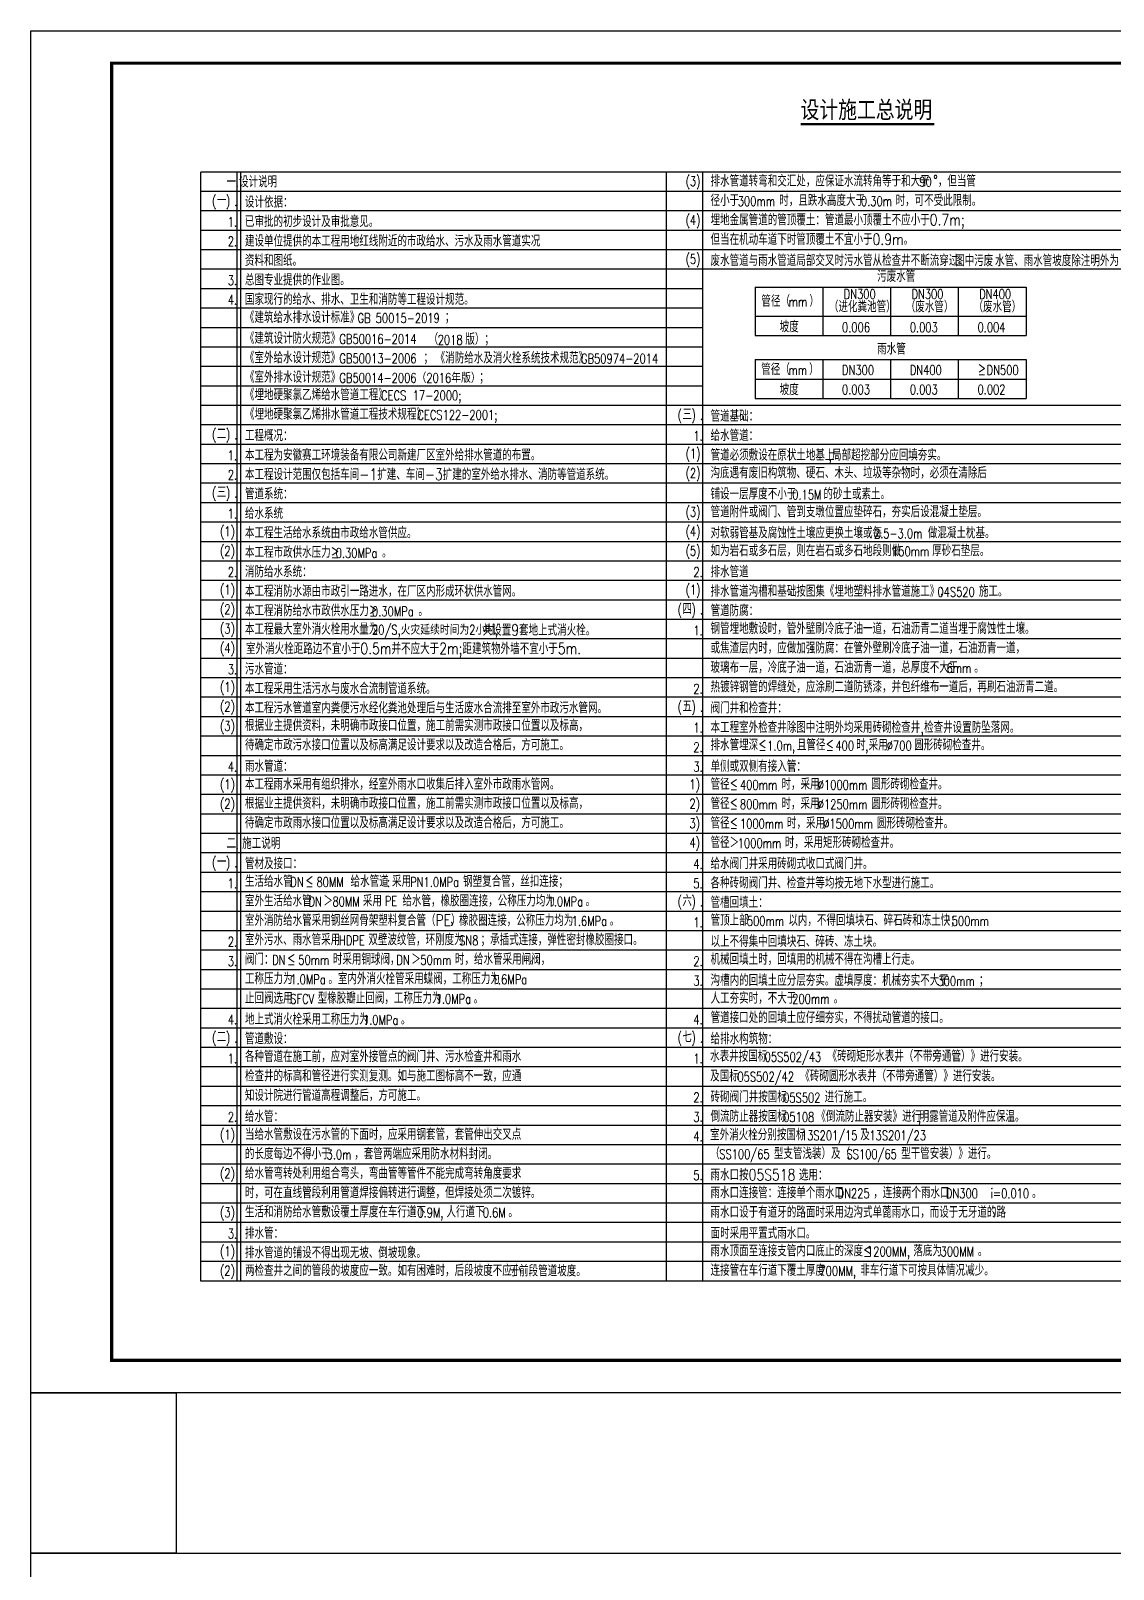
# Model space of a CAD drawing. Header units: millimetres. Extents: x 422266 to 846701, y 53777 to 109039.
# Drawn here: x 423084.7 to 423251.6, y 55036.5 to 55273.7 of the extents above; entities that cross this region are included whole.
import ezdxf
from ezdxf.enums import TextEntityAlignment as Align

# ---------------------------------------------------------------- set-up
doc = ezdxf.new("R2010")
doc.units = ezdxf.units.MM
for name, color, linetype in [('DIM_SYMB', 171, 'Continuous'), ('PUB_TEXT', 7, 'Continuous'), ('PUB_TITLE', 4, 'Continuous'), ('TK', 4, 'Continuous'), ('TWT_TEXT', 7, 'Continuous')]:
    doc.layers.add(name, color=color, linetype=linetype)
doc.styles.add('-宋体', font='', dxfattribs={"width": 0.8})
doc.styles.add('_TWT_PIPEDN', font='SIMPLEX', dxfattribs={"width": 0.8, "height": 3, "bigfont": 'HZTXT'})
doc.styles.add('HT', font='simhei.ttf', dxfattribs={"width": 0.8})
doc.styles.add('ROMANS', font='ROMANS.shx', dxfattribs={"width": 0.8})
doc.styles.add('TSSD_REIN', font='tssdeng.shx', dxfattribs={"width": 0.7, "bigfont": 'tssdchn.shx'})
doc.styles.add('图框字体', font='', dxfattribs={"width": 0.8})
doc.styles.add('图签宋体', font='', dxfattribs={"height": 300})
doc.styles.add('图签黑体', font='simhei.ttf', dxfattribs={"height": 550})
doc.styles.get('-宋体').set_extended_font_data('SimSun')
doc.styles.get('图框字体').set_extended_font_data('NSimSun')
doc.styles.get('图签宋体').set_extended_font_data('NSimSun')

# ---------------------------------------------------------------- blocks, each defined once
blk = doc.blocks.new('A$C053D6479')
at = {"layer": 'PUB_TITLE'}
h = blk.add_hatch(color=256, dxfattribs=at)
h.dxf.hatch_style = 1
edge = h.paths.add_edge_path()
edge.add_spline(control_points=[(1310, 579), (1216, 662), (1118, 742), (1026, 827)], knot_values=[14, 14, 14, 14, 15, 15, 15, 15], degree=3, periodic=0)
edge.add_spline(control_points=[(1026, 827), (1105, 920), (1188, 1008), (1266, 1102)], knot_values=[13, 13, 13, 13, 14, 14, 14, 14], degree=3, periodic=0)
edge.add_spline(control_points=[(1266, 1102), (1258, 1111), (1249, 1119), (1239, 1116)], knot_values=[12, 12, 12, 12, 13, 13, 13, 13], degree=3, periodic=0)
edge.add_spline(control_points=[(1239, 1116), (1210, 1107), (1179, 1092), (1144, 1077)], knot_values=[11, 11, 11, 11, 12, 12, 12, 12], degree=3, periodic=0)
edge.add_spline(control_points=[(1144, 1077), (1109, 1063), (1069, 1053), (1047, 1038)], knot_values=[10, 10, 10, 10, 11, 11, 11, 11], degree=3, periodic=0)
edge.add_spline(control_points=[(1047, 1038), (1028, 1026), (1007, 992), (991, 972)], knot_values=[9, 9, 9, 9, 10, 10, 10, 10], degree=3, periodic=0)
edge.add_spline(control_points=[(991, 972), (942, 913), (899, 868), (849, 810)], knot_values=[8, 8, 8, 8, 9, 9, 9, 9], degree=3, periodic=0)
edge.add_spline(control_points=[(849, 810), (842, 801), (822, 776), (822, 775)], knot_values=[7, 7, 7, 7, 8, 8, 8, 8], degree=3, periodic=0)
edge.add_spline(control_points=[(822, 775), (823, 771), (848, 752), (859, 744)], knot_values=[6, 6, 6, 6, 7, 7, 7, 7], degree=3, periodic=0)
edge.add_spline(control_points=[(859, 744), (949, 670), (1035, 592), (1122, 521)], knot_values=[5, 5, 5, 5, 6, 6, 6, 6], degree=3, periodic=0)
edge.add_spline(control_points=[(1122, 521), (1153, 527), (1185, 530), (1217, 533)], knot_values=[4, 4, 4, 4, 5, 5, 5, 5], degree=3, periodic=0)
edge.add_spline(control_points=[(1217, 533), (1246, 535), (1293, 532), (1316, 542)], knot_values=[3, 3, 3, 3, 4, 4, 4, 4], degree=3, periodic=0)
edge.add_spline(control_points=[(1316, 542), (1327, 547), (1338, 565), (1349, 579)], knot_values=[2, 2, 2, 2, 3, 3, 3, 3], degree=3, periodic=0)
edge.add_spline(control_points=[(1349, 579), (1423, 670), (1507, 759), (1572, 848)], knot_values=[1, 1, 1, 1, 2, 2, 2, 2], degree=3, periodic=0)
edge.add_spline(control_points=[(1572, 848), (1564, 852), (1561, 861), (1551, 862)], knot_values=[0, 0, 0, 0, 1, 1, 1, 1], degree=3, periodic=0)
edge.add_spline(control_points=[(1551, 862), (1469, 769), (1393, 671), (1310, 579)], knot_values=[15, 15, 15, 15, 16, 16, 16, 16], degree=3, periodic=0)
at = {"layer": 'TK'}
for points, knots in [([(1031, 1298), (1066, 1286), (1054, 1262), (1045, 1224), (1036, 1188), (1031, 1158), (1024, 1121), (1020, 1104), (1017, 1085), (1012, 1071), (1004, 1052), (976, 1026), (956, 1003), (906, 946), (866, 899), (814, 839), (806, 829), (789, 806), (787, 806), (777, 804), (728, 856), (719, 864), (651, 922), (580, 978), (514, 1036), (509, 1106), (488, 1176), (479, 1247), (570, 1343), (663, 1436), (758, 1526), (764, 1523), (768, 1518), (774, 1515), (693, 1422), (599, 1343), (520, 1249), (607, 1171), (698, 1096), (789, 1021), (874, 1109), (950, 1206), (1031, 1298)], [0, 0, 0, 0, 1, 1, 1, 2, 2, 2, 3, 3, 3, 4, 4, 4, 5, 5, 5, 6, 6, 6, 7, 7, 7, 8, 8, 8, 9, 9, 9, 10, 10, 10, 11, 11, 11, 12, 12, 12, 13, 13, 13, 14, 14, 14, 14]), ([(555, 949), (624, 891), (699, 833), (760, 773), (689, 691), (614, 604), (539, 517), (529, 505), (516, 487), (506, 482), (492, 475), (469, 472), (452, 467), (416, 456), (383, 448), (342, 438), (323, 433), (297, 422), (293, 440), (291, 452), (313, 470), (322, 480), (400, 566), (477, 652), (553, 736), (460, 815), (366, 894), (270, 970), (183, 883), (101, 791), (16, 703), (-18, 714), (9, 735), (28, 755), (103, 838), (192, 930), (266, 1005), (319, 1009), (387, 1005), (442, 1007), (456, 1008), (472, 1011), (485, 1007), (507, 1000), (534, 967), (555, 949)], [0, 0, 0, 0, 1, 1, 1, 2, 2, 2, 3, 3, 3, 4, 4, 4, 5, 5, 5, 6, 6, 6, 7, 7, 7, 8, 8, 8, 9, 9, 9, 10, 10, 10, 11, 11, 11, 12, 12, 12, 13, 13, 13, 14, 14, 14, 15, 15, 15, 15]), ([(1551, 862), (1561, 861), (1564, 852), (1572, 848), (1507, 759), (1423, 670), (1349, 579), (1338, 565), (1327, 547), (1316, 542), (1293, 532), (1246, 535), (1217, 533), (1185, 530), (1153, 527), (1122, 521), (1035, 592), (949, 670), (859, 744), (848, 752), (823, 771), (822, 775), (822, 776), (842, 801), (849, 810), (899, 868), (942, 913), (991, 972), (1007, 992), (1028, 1026), (1047, 1038), (1069, 1053), (1109, 1063), (1144, 1077), (1179, 1092), (1210, 1107), (1239, 1116), (1249, 1119), (1258, 1111), (1266, 1102), (1188, 1008), (1105, 920), (1026, 827), (1118, 742), (1216, 662), (1310, 579), (1393, 671), (1469, 769), (1551, 862)], [0, 0, 0, 0, 1, 1, 1, 2, 2, 2, 3, 3, 3, 4, 4, 4, 5, 5, 5, 6, 6, 6, 7, 7, 7, 8, 8, 8, 9, 9, 9, 10, 10, 10, 11, 11, 11, 12, 12, 12, 13, 13, 13, 14, 14, 14, 15, 15, 15, 16, 16, 16, 16]), ([(1097, 490), (1100, 425), (1106, 361), (1107, 294), (1018, 207), (925, 121), (830, 33), (818, 21), (800, 0), (787, 0), (768, -1), (725, 49), (712, 60), (662, 103), (616, 143), (568, 186), (545, 207), (518, 224), (499, 250), (501, 259), (511, 261), (516, 267), (609, 192), (696, 111), (785, 33), (883, 118), (977, 208), (1070, 298), (992, 373), (892, 456), (803, 534), (791, 544), (768, 561), (766, 569), (761, 588), (776, 634), (780, 655), (785, 690), (788, 721), (795, 746), (897, 661), (998, 576), (1097, 490)], [0, 0, 0, 0, 1, 1, 1, 2, 2, 2, 3, 3, 3, 4, 4, 4, 5, 5, 5, 6, 6, 6, 7, 7, 7, 8, 8, 8, 9, 9, 9, 10, 10, 10, 11, 11, 11, 12, 12, 12, 13, 13, 13, 14, 14, 14, 14])]:
    blk.add_open_spline(points, degree=3, knots=knots, dxfattribs=at)
blk = doc.blocks.new('GeYuanFrame_77145747', base_point=(18.76, 4.34))
at = {"layer": 'PUB_TITLE'}
for points in [[(554.76, 235.14), (554.76, 292.54)], [(578.76, 235.14), (578.76, 292.54)], [(554.76, 202.14), (554.76, 229.64)], [(578.76, 202.14), (578.76, 229.64)], [(554.76, 14.34), (554.76, 111.14)]]:
    blk.add_lwpolyline(points, dxfattribs=at)
at = {"layer": 'TK'}
for p, q in [((43.76, 414.34), (602.76, 414.34)), ((532.76, 316.74), (602.76, 316.74)), ((532.76, 284.34), (602.76, 284.34)), ((532.76, 276.14), (602.76, 276.14)), ((532.76, 267.94), (602.76, 267.94)), ((532.76, 259.74), (602.76, 259.74)), ((532.76, 251.54), (602.76, 251.54)), ((532.76, 243.34), (602.76, 243.34)), ((532.76, 235.14), (602.76, 235.14)), ((532.76, 235.14), (602.76, 235.14)), ((532.76, 102.34), (602.76, 102.34)), ((532.76, 93.54), (602.76, 93.54)), ((532.76, 84.74), (554.76, 84.74)), ((532.76, 84.74), (602.76, 84.74)), ((532.76, 67.18), (602.76, 67.18)), ((532.76, 67.14), (602.76, 67.14)), ((532.76, 60.58), (602.76, 60.58)), ((532.76, 53.98), (602.76, 53.98)), ((532.76, 47.38), (602.76, 47.38)), ((532.76, 40.78), (602.76, 40.78)), ((532.76, 34.18), (602.76, 34.18)), ((532.76, 27.58), (602.76, 27.58)), ((532.76, 20.98), (602.76, 20.98)), ((532.76, 14.34), (602.76, 14.34))]:
    blk.add_line(p, q, dxfattribs=at)
for points in [[(18.76, 424.34), (612.76, 424.34), (612.76, 4.34), (18.76, 4.34), (18.76, 424.34)], [(532.76, 292.54), (602.76, 292.54)], [(532.76, 235.14), (602.76, 235.14)], [(532.76, 229.64), (602.76, 229.64)], [(532.76, 224.14), (602.76, 224.14)], [(532.76, 218.64), (602.76, 218.64)], [(532.76, 213.14), (602.76, 213.14)], [(532.76, 207.64), (602.76, 207.64)], [(532.76, 202.14), (602.76, 202.14)], [(532.76, 196.64), (602.76, 196.64)], [(532.76, 151.14), (602.76, 151.14)]]:
    blk.add_lwpolyline(points, dxfattribs=at)
at = {"layer": 'TK', "const_width": 1}
blk.add_lwpolyline([(602.76, 414.34), (43.76, 414.34), (43.76, 14.34), (602.76, 14.34)], close=True, dxfattribs=at)
at = {"layer": 'TK'}
for points, const_width in [([(532.76, 414.34), (532.76, 14.34)], 0.4), ([(532.76, 356.95), (602.76, 356.95)], 0.35), ([(532.76, 292.54), (602.76, 292.54)], 0.35), ([(532.76, 292.54), (602.76, 292.54)], 0.35), ([(532.76, 235.14), (602.76, 235.14)], 0.35), ([(532.76, 202.14), (602.76, 202.14)], 0.35), ([(532.76, 156.64), (602.76, 156.64)], 0.35), ([(532.76, 111.14), (602.76, 111.14)], 0.35), ([(532.76, 67.18), (602.76, 67.18)], 0.35)]:
    blk.add_lwpolyline(points, dxfattribs=dict(at, const_width=const_width))
at = {"layer": 'PUB_TITLE', "xscale": 0.01000000000021828, "yscale": 0.01000000000021828, "zscale": 0.01}
blk.add_blockref('A$C053D6479', (559.86, 336.08), dxfattribs=at)
at = {"layer": 'TK', "style": '图签宋体'}
for s, height, p in [('总平面', 2.4, (534.9, 409.1)), ('类   别', 2.4, (537.65, 287.9)), ('姓   名', 2.4, (560.87, 287.9)), ('签   名', 2.4, (584.35, 287.9)), ('审   定', 2.4, (537.65, 279.7)), ('审   核', 2.4, (537.65, 271.5)), ('项目负责人', 2.4, (535.8, 263.3)), ('专业负责人', 2.4, (535.56, 255.1)), ('校   对', 2.4, (538.06, 246.9)), ('设   计', 2.4, (538.03, 238.7)), ('专业会签', 2.4, (536.79, 231.05)), ('建  筑', 1.44, (536.28, 226.92)), ('结  构', 1.44, (536.28, 221.42)), ('给排水', 1.44, (536.28, 215.92)), ('电  气', 1.44, (536.28, 210.42)), ('暖  通', 1.44, (536.28, 204.92)), ('单 位 出 图 专 用 章 盖 章', 2.4, (544.39, 198.16)), ('本图未盖章无效', 2.4, (556.1, 158.51)), ('个 人 执 业 专 用 章 盖 章', 2.4, (545.19, 152.58)), ('本图未盖章无效', 2.4, (556.1, 113.01)), ('建设单位', 2.4, (537.06, 106.14)), ('工程名称', 2.4, (537.14, 97.93)), ('子项名称', 2.4, (537.52, 88.95)), ('图    名', 2.4, (537.3, 75.3)), ('工程编号', 2.4, (537.44, 63.58)), ('子项编号', 2.4, (537.44, 57)), ('专    业', 2.4, (537.68, 50.69)), ('图    号', 2.4, (537.69, 43.58)), ('设计阶段', 2.4, (537.12, 37.12)), ('比    例', 2.4, (537.26, 30.44)), ('修改版次', 2.4, (536.91, 24.22)), ('完成时间', 2.4, (536.79, 17.83))]:
    blk.add_text(s, height=height, dxfattribs=at).set_placement(p)
at = {"layer": 'TK'}
for s, height, style, width, p in [('SITE PLAN', 1.697, 'ROMANS', 0.76, (535.02, 406.31)), ('建筑行业（建筑工程）甲级           证书编号:A133002877', 2.2, '-宋体', 0.8, (533.67, 311.64)), ('风景园林工程设计专项甲级           证书编号:A133002877', 2.2, '-宋体', 0.8, (533.67, 307.62)), ('城乡规划编制资质乙级        证书编号:[浙]城规编(142069)', 2.2, '-宋体', 0.8, (533.67, 303.63)), ('市政行业（给水工程、排水工程）乙级 证书编号:A233029948', 2.2, '-宋体', 0.8, (533.67, 299.55)), ('市政行业（道路工程、桥梁工程）乙级 证书编号:A233029948', 2.2, '-宋体', 0.8, (533.67, 295.5)), ('CATEGORY', 1.8, 'TSSD_REIN', 0.7, (539.99, 284.98)), ('NAME', 1.8, 'TSSD_REIN', 0.7, (565.18, 284.98)), ('SIGNATURE', 1.8, 'TSSD_REIN', 0.7, (587.34, 284.98)), ('AUTHORIZED FOR ISSUE BY', 1.8, 'TSSD_REIN', 0.7, (533.79, 276.98)), ('REVIEWED BY', 1.8, 'TSSD_REIN', 0.7, (539.03, 268.72)), ('PROJECT DIRECTOR', 1.8, 'TSSD_REIN', 0.7, (537.22, 260.55)), ('DISCIPLINE RESPONSIBLE BY', 1.8, 'TSSD_REIN', 0.7, (533.25, 252.28)), ('CHECKED BY', 1.8, 'TSSD_REIN', 0.7, (539.42, 244.25)), ('DESIGNED BY', 1.8, 'TSSD_REIN', 0.7, (539.43, 236.08)), ('CONFIRMED BY', 1.8, 'TSSD_REIN', 0.7, (554.61, 231.23)), ('ARCHITECTURE', 1.08, 'TSSD_REIN', 0.7, (536.32, 225.15)), ('STRUCTURE', 1.08, 'TSSD_REIN', 0.7, (536.32, 219.65)), ('ARCHITECTURE', 1.08, 'TSSD_REIN', 0.7, (536.32, 214.15)), ('ARCHITECTURE', 1.08, 'TSSD_REIN', 0.7, (536.32, 208.65)), ('ARCHITECTURE', 1.08, 'TSSD_REIN', 0.7, (536.32, 203.15)), ('OWNER', 1.8, 'TSSD_REIN', 0.7, (541.65, 103.29)), ('PROJECT', 1.8, 'TSSD_REIN', 0.7, (540.19, 94.83)), ('SUB-PROJECT', 1.8, 'TSSD_REIN', 0.7, (539.53, 86.11)), ('DRAWING TITLE', 1.8, 'TSSD_REIN', 0.7, (538.64, 72.34)), ('PRO N0.', 1.8, 'TSSD_REIN', 0.7, (541.68, 60.96)), ('SUBITEM NO.', 1.8, 'TSSD_REIN', 0.7, (539.82, 54.39)), ('PROFESSIONAL', 1.8, 'TSSD_REIN', 0.8, (538.55, 47.95)), ('DRAWING NO.', 1.8, 'TSSD_REIN', 0.7, (539.86, 41.26)), ('STAGE', 1.8, 'TSSD_REIN', 0.7, (541.76, 34.84)), ('SCALE', 1.8, 'TSSD_REIN', 0.7, (542.05, 28.23)), ('EDITION NO.', 1.8, 'TSSD_REIN', 0.8, (539.2, 21.45)), ('DATE', 1.8, 'TSSD_REIN', 0.7, (542, 15.26))]:
    blk.add_text(s, height=height, dxfattribs=dict(at, style=style, width=width)).set_placement(p)
for s, height, style, width, p in [('浙江华越设计股份有限公司', 3.96, 'HT', 0.9, (567.74, 328.97)), ('ZHEJIANG HOY DESIGN CO.,LTD', 2.8, '图签黑体', 1.11, (567.73, 323.1))]:
    blk.add_text(s, height=height, dxfattribs=dict(at, style=style, width=width)).set_placement(p, align=Align.MIDDLE)
at = {"layer": 'TK', "char_height": 2.4, "attachment_point": 5, "style": '图签宋体'}
for s, insert, width in [('张矗', (566.76, 280.21), 24), ('朱光中', (566.76, 272.04), 24), ('钟高华', (566.76, 263.84), 24), ('朱光中', (566.76, 255.57), 24), ('吴成望', (566.76, 247.44), 24), ('陈凯', (566.76, 239.24), 24), ('安徽赛工环境装备有限公司', (578.76, 106.74), 48), ('安徽赛工环境装备有限公司新建厂区', (578.76, 97.94), 48), ('总平面布置图', (578.76, 89.14), 48), ('设计施工总说明', (578.76, 75.94), 48), ('2020-HYAJLF-0505', (578.76, 63.88), 48), ('2020-HYAJLF-0505S-a-001', (578.76, 57.28), 48), ('给排水', (578.76, 50.68), 48), ('水总施-01', (578.76, 44.08), 48), ('施工图设计', (578.76, 37.48), 48), ('1:0.5', (578.76, 30.88), 48), ('1.0', (578.76, 24.28), 48), ('2020.07.22', (578.76, 17.69), 48)]:
    blk.add_mtext(s, dxfattribs=dict(at, insert=insert, width=width))
blk = doc.blocks.new('GeYuanFrame_26487070', base_point=(20.09, 4.53))
at = {"layer": 'TK'}
blk.add_lwpolyline([(20.09, 4.53), (20.09, 598.53), (861.09, 598.53), (861.09, 4.53)], close=True, dxfattribs=at)

msp = doc.modelspace()

# ---------------------------------------------------------------- linework, layer by layer
at = {"color": 8, "ltscale": 5}
for p, q in [((423326.37, 55251.92), (423110.9, 55251.92)), ((423110.9, 55080.92), (423110.9, 55251.92)), ((423116.51, 55080.92), (423116.51, 55251.92)), ((423117.05, 55080.92), (423117.05, 55251.92)), ((423182.72, 55080.92), (423182.72, 55251.92)), ((423188.33, 55080.92), (423188.33, 55251.92)), ((423326.37, 55248.92), (423110.9, 55248.92)), ((423326.37, 55245.92), (423110.9, 55245.92)), ((423326.37, 55242.92), (423110.9, 55242.92)), ((423326.37, 55239.92), (423110.9, 55239.92)), ((423254.54, 55236.92), (423110.9, 55236.92)), ((423188.33, 55233.92), (423110.9, 55233.92)), ((423188.33, 55230.92), (423110.9, 55230.92)), ((423188.33, 55227.92), (423110.9, 55227.92)), ((423188.33, 55224.92), (423110.9, 55224.92)), ((423188.33, 55221.92), (423110.9, 55221.92)), ((423188.33, 55218.92), (423110.9, 55218.92)), ((423254.54, 55215.92), (423110.9, 55215.92)), ((423254.54, 55212.92), (423110.9, 55212.92)), ((423254.54, 55209.92), (423110.9, 55209.92)), ((423326.37, 55206.92), (423110.9, 55206.92)), ((423326.37, 55203.92), (423110.9, 55203.92)), ((423326.37, 55200.92), (423110.9, 55200.92)), ((423326.37, 55197.92), (423110.9, 55197.92)), ((423326.37, 55194.92), (423110.9, 55194.92)), ((423326.37, 55191.92), (423110.9, 55191.92)), ((423326.37, 55188.92), (423110.9, 55188.92)), ((423326.37, 55185.92), (423110.9, 55185.92)), ((423326.37, 55182.92), (423110.9, 55182.92)), ((423326.37, 55179.92), (423110.9, 55179.92)), ((423326.37, 55176.92), (423110.9, 55176.92)), ((423326.37, 55173.92), (423110.9, 55173.92)), ((423326.37, 55170.92), (423110.9, 55170.92)), ((423326.37, 55167.92), (423110.9, 55167.92)), ((423326.37, 55164.92), (423110.9, 55164.92)), ((423326.37, 55161.92), (423110.9, 55161.92)), ((423326.37, 55158.92), (423110.9, 55158.92)), ((423326.37, 55155.92), (423110.9, 55155.92)), ((423326.37, 55152.92), (423110.9, 55152.92)), ((423326.37, 55149.92), (423110.9, 55149.92)), ((423326.37, 55146.92), (423110.9, 55146.92)), ((423326.37, 55143.92), (423110.9, 55143.92)), ((423326.37, 55140.92), (423110.9, 55140.92)), ((423326.37, 55137.92), (423110.9, 55137.92)), ((423326.37, 55134.92), (423110.9, 55134.92)), ((423326.37, 55131.92), (423110.9, 55131.92)), ((423326.37, 55128.92), (423110.9, 55128.92)), ((423326.37, 55125.92), (423110.9, 55125.92)), ((423326.37, 55122.92), (423110.9, 55122.92)), ((423326.37, 55119.92), (423110.9, 55119.92)), ((423326.37, 55116.92), (423110.9, 55116.92)), ((423326.37, 55113.92), (423110.9, 55113.92)), ((423326.37, 55110.92), (423110.9, 55110.92)), ((423326.37, 55107.92), (423110.9, 55107.92)), ((423326.37, 55104.92), (423110.9, 55104.92)), ((423326.37, 55101.92), (423110.9, 55101.92)), ((423326.37, 55098.92), (423110.9, 55098.92)), ((423326.37, 55095.92), (423110.9, 55095.92)), ((423326.37, 55092.92), (423110.9, 55092.92)), ((423326.37, 55089.92), (423110.9, 55089.92)), ((423326.37, 55086.92), (423110.9, 55086.92)), ((423326.37, 55083.92), (423110.9, 55083.92)), ((423326.37, 55080.92), (423110.9, 55080.92))]:
    msp.add_line(p, q, dxfattribs=at)
for p, q in [((423196.39, 55234.19), (423196.39, 55226.69)), ((423196.39, 55234.19), (423238.19, 55234.19)), ((423206.84, 55234.19), (423206.84, 55226.69)), ((423217.29, 55234.19), (423217.29, 55226.69)), ((423227.74, 55234.19), (423227.74, 55226.69)), ((423238.19, 55234.19), (423238.19, 55226.69)), ((423196.39, 55229.69), (423238.19, 55229.69)), ((423196.39, 55226.69), (423238.19, 55226.69)), ((423196.39, 55222.99), (423196.39, 55216.99)), ((423196.39, 55222.99), (423238.19, 55222.99)), ((423206.84, 55222.99), (423206.84, 55216.99)), ((423217.29, 55222.99), (423217.29, 55216.99)), ((423227.74, 55222.99), (423227.74, 55216.99)), ((423238.19, 55222.99), (423238.19, 55216.99)), ((423196.39, 55219.99), (423238.19, 55219.99)), ((423196.39, 55216.99), (423238.19, 55216.99))]:
    msp.add_line(p, q)
msp.add_lwpolyline([(423084.66, 55063.7), (423107.08, 55063.7), (423107.08, 55038.98), (423084.66, 55038.98)], close=True)
at = {"layer": 'DIM_SYMB', "const_width": 0.35}
msp.add_lwpolyline([(423203.41, 55259.29), (423224.06, 55259.29)], dxfattribs=at)

# ---------------------------------------------------------------- block references
at = {"color": 2, "xscale": 0.5, "yscale": 0.5, "zscale": 0.5}
for name, p in [('GeYuanFrame_77145747', (423084.66, 55063.7)), ('GeYuanFrame_26487070', (423084.66, 54741.98))]:
    msp.add_blockref(name, p, dxfattribs=at)

# ---------------------------------------------------------------- texts
at = {"layer": 'PUB_TEXT', "style": '图框字体', "width": 0.8}
msp.add_text('设计施工总说明', height=2.658, dxfattribs=at).set_placement((423203.41, 55260.21))
at = {"layer": 'TWT_TEXT', "style": '_TWT_PIPEDN'}
for s, height, width, p in [('设计说明', 1.75, 0.8, (423116.79, 55249.55)), ('(3)', 1.487, 0.752941, (423185.67, 55249.76)), ('排水管道转弯和交汇处，应保证水流转角等于和大于', 1.75, 0.8, (423189.52, 55249.68)), ('°，但当管', 1.75, 0.8, (423223.86, 55249.68)), ('一', 1.75, 0.8, (423114.86, 55249.55)), ('.', 1.49, 0.752941, (423116.26, 55249.55)), ('90', 1.487, 0.752941, (423221.72, 55249.68)), ('(', 1.49, 0.752941, (423112.61, 55246.7)), ('一', 1.75, 0.8, (423113.36, 55246.7)), (')', 1.49, 0.752941, (423114.76, 55246.7)), ('.', 1.49, 0.752941, (423116.07, 55246.7)), ('设计依据：', 1.75, 0.8, (423117.7, 55246.43)), ('径小于', 1.75, 0.8, (423189.52, 55246.68)), ('300mm', 1.487, 0.752941, (423193.72, 55246.68)), ('时，且跌水高度大于', 1.75, 0.8, (423200.12, 55246.68)), ('0.30m', 1.487, 0.752941, (423212.72, 55246.68)), ('时，可不受此限制。', 1.75, 0.8, (423218.06, 55246.68)), ('1.', 1.487, 0.752941, (423115.05, 55243.48)), ('已审批的初步设计及审批意见。', 1.75, 0.8, (423117.7, 55243.43)), ('(4)', 1.487, 0.752941, (423185.67, 55243.76)), ('埋地金属管道的管顶覆土：管道最小顶覆土不应小于0.7m;', 1.75, 0.8, (423189.52, 55243.68)), ('2.', 1.487, 0.752941, (423115.05, 55240.48)), ('建设单位提供的本工程用地红线附近的市政给水、污水及雨水管道实况', 1.75, 0.8, (423117.7, 55240.43)), ('但当在机动车道下时管顶覆土不宜小于0.9m。', 1.75, 0.8, (423189.52, 55240.68)), ('(5)', 1.487, 0.752941, (423185.67, 55237.76)), ('资料和图纸。', 1.75, 0.8, (423117.7, 55237.43)), ('废水管道与雨水管道局部交叉时污水管从检查井不断流穿过。', 1.75, 0.8, (423189.52, 55237.43)), ('图中污废', 1.75, 0.8, (423227.25, 55237.39)), ('水管、雨水管坡度除注明外为', 1.75, 0.8, (423233.41, 55237.39)), ('3.', 1.487, 0.752941, (423115.05, 55234.48)), ('总图专业提供的作业图。', 1.75, 0.8, (423117.7, 55234.43)), ('污废水管', 1.75, 0.8, (423215.22, 55234.98)), ('4.', 1.487, 0.752941, (423115.05, 55231.48)), ('国家现行的给水、排水、卫生和消防等工程设计规范。', 1.75, 0.8, (423117.7, 55231.43)), ('管径（', 1.75, 0.8, (423197.37, 55231.16)), ('）', 1.75, 0.8, (423204.77, 55231.16)), ('DN300', 1.487, 0.752941, (423210.06, 55232.36)), ('DN300', 1.487, 0.752941, (423220.51, 55232.36)), ('DN400', 1.487, 0.752941, (423230.95, 55232.36)), ('《建筑给水排水设计标准》', 1.75, 0.8, (423117.7, 55228.65)), ('GB', 1.487, 0.752941, (423135.07, 55228.65)), ('50015-2019', 1.487, 0.752941, (423137.87, 55228.65)), ('；', 1.75, 0.8, (423148.53, 55228.7)), ('mm', 1.487, 0.752941, (423201.57, 55231.16)), ('（进化粪池管）', 1.75, 0.8, (423207.78, 55230.3)), ('（废水管）', 1.75, 0.8, (423219.64, 55230.29)), ('（废水管）', 1.75, 0.8, (423230.09, 55230.29)), ('坡度', 1.75, 0.8, (423200.18, 55227.2)), ('0.006', 1.487, 0.752941, (423209.8, 55227.23)), ('0.003', 1.487, 0.752941, (423220.25, 55227.23)), ('0.004', 1.487, 0.752941, (423230.7, 55227.23)), ('《建筑设计防火规范》', 1.75, 0.8, (423117.7, 55225.43)), ('GB50016-2014', 1.4875, 0.752941, (423132.27, 55225.43)), ('（', 1.75, 0.8, (423146.04, 55225.29)), ('2018', 1.487, 0.752941, (423147.44, 55225.29)), ('版）；', 1.75, 0.8, (423151.7, 55225.29)), ('雨水管', 1.75, 0.8, (423215.22, 55223.78)), ('《室外给水设计规范》', 1.75, 0.8, (423117.7, 55222.43)), ('GB50013-2006', 1.4875, 0.752941, (423132.27, 55222.43)), ('；', 1.75, 0.8, (423145.24, 55222.43)), ('《消防给水及消火栓系统技术规范》', 1.75, 0.8, (423147.12, 55222.4)), ('GB50974-2014', 1.4875, 0.752941, (423169.54, 55222.4)), ('《室外排水设计规范》', 1.75, 0.8, (423117.7, 55219.43)), ('GB50014-2006（2016年版）', 1.4875, 0.752941, (423132.27, 55219.43)), ('；', 1.75, 0.8, (423153.84, 55219.43)), ('管径（', 1.75, 0.8, (423197.34, 55220.63)), ('mm', 1.487, 0.752941, (423201.54, 55220.63)), ('）', 1.75, 0.8, (423204.74, 55220.63)), ('DN300', 1.487, 0.752941, (423209.8, 55220.64)), ('DN400', 1.487, 0.752941, (423220.25, 55220.64)), ('≥', 1.75, 0.8, (423230.7, 55220.64)), ('DN500', 1.487, 0.752941, (423232.1, 55220.64)), ('《埋地硬聚氯乙烯给水管道工程》', 1.75, 0.8, (423117.7, 55216.72)), ('CECS', 1.487, 0.752941, (423138.7, 55216.72)), ('17-2000;', 1.487, 0.752941, (423143.59, 55216.72)), ('坡度', 1.75, 0.8, (423200.18, 55217.5)), ('0.003', 1.487, 0.752941, (423209.8, 55217.64)), ('0.003', 1.487, 0.752941, (423220.25, 55217.64)), ('0.002', 1.487, 0.752941, (423230.7, 55217.64)), ('《埋地硬聚氯乙烯排水管道工程技术规程》', 1.75, 0.8, (423117.7, 55213.72)), ('CECS122-2001;', 1.4875, 0.752941, (423144.3, 55213.72)), ('(', 1.49, 0.752941, (423184.43, 55213.7)), ('三', 1.75, 0.8, (423185.18, 55213.7)), (')', 1.49, 0.752941, (423186.58, 55213.7)), ('.', 1.49, 0.752941, (423187.89, 55213.7)), ('管道基础：', 1.75, 0.8, (423189.52, 55213.43)), ('(', 1.49, 0.752941, (423112.61, 55210.7)), ('二', 1.75, 0.8, (423113.36, 55210.7)), (')', 1.49, 0.752941, (423114.76, 55210.7)), ('工程概况：', 1.75, 0.8, (423117.7, 55210.43)), ('1.', 1.487, 0.752941, (423186.87, 55210.48)), ('给水管道：', 1.75, 0.8, (423189.52, 55210.43)), ('1.', 1.487, 0.752941, (423115.05, 55207.48)), ('.', 1.49, 0.752941, (423116.07, 55210.7)), ('(1)', 1.487, 0.752941, (423185.67, 55207.76)), ('管道必须敷设在原状土地基上', 1.75, 0.8, (423189.52, 55207.43)), ('局部超挖部分应回填夯实。', 1.75, 0.8, (423208.26, 55207.43)), ('本工程设计范围仅包括车间-1扩建、车间-3扩建的室外给水排水、消防等管道系统。', 1.75, 0.8, (423117.7, 55204.43)), ('(2)', 1.487, 0.752941, (423185.67, 55204.76)), ('沟底遇有废旧构筑物、硬石、木头、垃圾等杂物时，必须在清除后', 1.75, 0.8, (423189.52, 55204.68)), (',', 1.49, 0.752941, (423207.72, 55207.43)), ('2.', 1.487, 0.752941, (423115.05, 55204.48)), ('(', 1.49, 0.752941, (423112.61, 55201.7)), ('三', 1.75, 0.8, (423113.36, 55201.7)), (')', 1.49, 0.752941, (423114.76, 55201.7)), ('.', 1.49, 0.752941, (423116.07, 55201.7)), ('管道系统：', 1.75, 0.8, (423117.7, 55201.43)), ('铺设一层厚度不小于', 1.75, 0.8, (423189.52, 55201.43)), ('0.15M', 1.487, 0.752941, (423202.12, 55201.43)), ('的砂土或素土。', 1.75, 0.8, (423206.92, 55201.43)), ('1.', 1.487, 0.752941, (423115.05, 55198.48)), ('给水系统', 1.75, 0.8, (423117.7, 55198.43)), ('(3)', 1.487, 0.752941, (423185.67, 55198.76)), ('管道附件或阀门、管到支墩位置应垫碎石，夯实后设混凝土垫层。', 1.75, 0.8, (423189.52, 55198.68)), ('(1)', 1.487, 0.752941, (423113.85, 55195.76)), ('本工程生活给水系统由市政给水管供应。', 1.75, 0.8, (423117.7, 55195.43)), ('(4)', 1.487, 0.752941, (423185.67, 55195.76)), ('对软弱管基及腐蚀性土壤应更换土壤或每', 1.75, 0.8, (423189.52, 55195.43)), ('2.5-3.0m', 1.487, 0.752941, (423214.72, 55195.43)), ('做混凝土枕基。', 1.75, 0.8, (423223.04, 55195.43)), ('(2)', 1.487, 0.752941, (423113.85, 55192.76)), ('(5)', 1.487, 0.752941, (423185.67, 55192.76)), ('如为岩石或多石层，则在岩石或多石地段则做', 1.75, 0.8, (423189.52, 55192.68)), ('厚砂石垫层。', 1.75, 0.8, (423223.71, 55192.68)), ('本工程市政供水压力≥', 1.75, 0.8, (423117.7, 55192.43)), ('0.30MPa', 1.487, 0.752941, (423131.7, 55192.43)), ('。', 1.75, 0.8, (423138.85, 55192.43)), ('150mm', 1.487, 0.752941, (423217.52, 55192.68)), ('2.', 1.487, 0.752941, (423115.05, 55189.48)), ('消防给水系统：', 1.75, 0.8, (423117.7, 55189.43)), ('2.', 1.487, 0.752941, (423186.87, 55189.48)), ('排水管道', 1.75, 0.8, (423189.52, 55189.43)), ('(1)', 1.487, 0.752941, (423113.85, 55186.76)), ('本工程消防水源由市政引一路进水，在厂区内形成环状供水管网。', 1.75, 0.8, (423117.7, 55186.43)), ('(1)', 1.487, 0.752941, (423185.67, 55186.76)), ('排水管道沟槽和基础按图集《埋地塑料排水管道施工》：', 1.75, 0.8, (423189.52, 55186.43)), ('04S520', 1.487, 0.752941, (423224.52, 55186.43)), ('施工。', 1.75, 0.8, (423230.92, 55186.43)), ('(2)', 1.487, 0.752941, (423113.85, 55183.76)), ('本工程消防给水市政供水压力≥', 1.75, 0.8, (423117.7, 55183.43)), ('(', 1.49, 0.752941, (423184.43, 55183.7)), ('四', 1.75, 0.8, (423185.18, 55183.7)), (')', 1.49, 0.752941, (423186.58, 55183.7)), ('管道防腐：', 1.75, 0.8, (423189.52, 55183.43)), ('0.30MPa', 1.487, 0.752941, (423137.3, 55183.43)), ('。', 1.75, 0.8, (423144.45, 55183.43)), ('.', 1.49, 0.752941, (423187.89, 55183.7)), ('钢管埋地敷设时，管外壁刷冷底子油一道，石油沥青二道当埋于腐蚀性土壤。', 1.75, 0.8, (423189.52, 55180.68)), ('(3)', 1.487, 0.752941, (423113.85, 55180.76)), ('本工程最大室外消火栓用水量为', 1.75, 0.8, (423117.7, 55180.59)), ('1.', 1.487, 0.752941, (423186.87, 55180.48)), ('(4)', 1.487, 0.752941, (423113.85, 55177.76)), ('室外消火栓距路边不宜小于0.5m并不应大于2m;距建筑物外墙不宜小于5m.', 1.75, 0.8, (423117.87, 55177.57)), ('或焦渣层内时，应做加强防腐：在管外壁刷冷底子油一道，石油沥青一道，', 1.75, 0.8, (423189.52, 55177.68)), ('3.', 1.487, 0.752941, (423115.05, 55174.48)), ('污水管道：', 1.75, 0.8, (423117.7, 55174.43)), ('玻璃布一层，冷底子油一道，石油沥青一道，总厚度不大于', 1.75, 0.8, (423189.52, 55174.68)), ('6mm', 1.487, 0.752941, (423225.92, 55174.68)), ('(1)', 1.487, 0.752941, (423113.85, 55171.76)), ('本工程采用生活污水与废水合流制管道系统。', 1.75, 0.8, (423117.7, 55171.43)), ('热镀锌钢管的焊缝处，应涂刷二道防锈漆，并包纤维布一道后，再刷石油沥青二道。', 1.75, 0.8, (423189.52, 55171.68)), ('。', 1.75, 0.8, (423230.19, 55174.68)), ('2.', 1.487, 0.752941, (423186.87, 55171.48)), ('(2)', 1.487, 0.752941, (423113.85, 55168.76)), ('本工程污水管道室内粪便污水经化粪池处理后与生活废水合流排至室外市政污水管网。', 1.75, 0.8, (423117.7, 55168.43)), ('(', 1.49, 0.752941, (423184.43, 55168.7)), ('五', 1.75, 0.8, (423185.18, 55168.7)), (')', 1.49, 0.752941, (423186.58, 55168.7)), ('.', 1.49, 0.752941, (423187.89, 55168.7)), ('阀门井和检查井：', 1.75, 0.8, (423189.52, 55168.43)), ('(3)', 1.487, 0.752941, (423113.85, 55165.76)), ('根据业主提供资料，未明确市政接口位置，施工前需实测市政接口位置以及标高，', 1.75, 0.8, (423117.7, 55165.73)), ('1.', 1.487, 0.752941, (423186.87, 55165.48)), ('本工程室外检查井除图中注明外均采用砖砌检查井,检查井设置防坠落网。', 1.75, 0.8, (423189.52, 55165.43)), ('待确定市政污水接口位置以及标高满足设计要求以及改造合格后，方可施工。', 1.75, 0.8, (423117.7, 55162.73)), ('2.', 1.487, 0.752941, (423186.87, 55162.48)), ('排水管埋深≤', 1.75, 0.8, (423189.52, 55162.72)), ('1.0m,', 1.487, 0.752941, (423198.26, 55162.72)), ('且管径≤', 1.75, 0.8, (423202.84, 55162.72)), ('400', 1.487, 0.752941, (423208.78, 55162.72)), ('时', 1.75, 0.8, (423211.98, 55162.72)), ('采用', 1.75, 0.8, (423213.91, 55162.72)), ('%%C700', 1.487, 0.752941, (423216.71, 55162.72)), ('圆形砖砌检查井。', 1.75, 0.8, (423220.92, 55162.72)), ('雨水管道：', 1.75, 0.8, (423117.7, 55159.43)), ('单侧或双侧有接入管：', 1.75, 0.8, (423189.52, 55159.43)), (',', 1.49, 0.752941, (423213.38, 55162.72)), ('4.', 1.487, 0.752941, (423115.05, 55159.48)), ('3.', 1.487, 0.752941, (423186.87, 55159.48)), ('(1)', 1.487, 0.752941, (423113.85, 55156.76)), ('本工程雨水采用有组织排水，经室外雨水口收集后排入室外市政雨水管网。', 1.75, 0.8, (423117.7, 55156.68)), ('1)', 1.487, 0.752941, (423186.26, 55156.76)), ('管径≤', 1.75, 0.8, (423189.52, 55156.68)), ('400mm', 1.487, 0.752941, (423194.06, 55156.68)), ('时，采用', 1.75, 0.8, (423200.46, 55156.68)), ('%%C1000mm', 1.487, 0.752941, (423206.06, 55156.68)), ('圆形砖砌检查井。', 1.75, 0.8, (423214.32, 55156.68)), ('(2)', 1.487, 0.752941, (423113.85, 55153.76)), ('根据业主提供资料，未明确市政接口位置，施工前需实测市政接口位置以及标高，', 1.75, 0.8, (423117.7, 55153.73)), ('2)', 1.487, 0.752941, (423186.26, 55153.76)), ('管径≤', 1.75, 0.8, (423189.52, 55153.68)), ('800mm', 1.487, 0.752941, (423194.06, 55153.68)), ('时，采用', 1.75, 0.8, (423200.46, 55153.68)), ('%%C1250mm', 1.487, 0.752941, (423206.06, 55153.68)), ('圆形砖砌检查井。', 1.75, 0.8, (423214.32, 55153.68)), ('待确定市政雨水接口位置以及标高满足设计要求以及改造合格后，方可施工。', 1.75, 0.8, (423117.7, 55150.73)), ('3)', 1.487, 0.752941, (423186.26, 55150.76)), ('管径≤', 1.75, 0.8, (423189.52, 55150.68)), ('1000mm', 1.487, 0.752941, (423194.06, 55150.68)), ('时，采用', 1.75, 0.8, (423201.31, 55150.68)), ('%%C1500mm', 1.487, 0.752941, (423206.91, 55150.68)), ('圆形砖砌检查井。', 1.75, 0.8, (423215.18, 55150.68)), ('施工说明', 1.75, 0.8, (423117.27, 55147.55)), ('4)', 1.487, 0.752941, (423186.26, 55147.76)), ('管径＞', 1.75, 0.8, (423189.52, 55147.68)), ('时，采用矩形砖砌检查井。', 1.75, 0.8, (423200.98, 55147.68)), ('二', 1.75, 0.8, (423114.86, 55147.55)), ('.', 1.49, 0.752941, (423116.26, 55147.55)), ('1000mm', 1.487, 0.752941, (423193.72, 55147.68)), ('(', 1.49, 0.752941, (423112.61, 55144.7)), ('一', 1.75, 0.8, (423113.36, 55144.7)), (')', 1.49, 0.752941, (423114.76, 55144.7)), ('.', 1.49, 0.752941, (423116.07, 55144.7)), ('管材及接口：', 1.75, 0.8, (423117.7, 55144.43)), ('4.', 1.487, 0.752941, (423186.87, 55144.48)), ('给水阀门井采用砖砌式收口式阀门井。', 1.75, 0.8, (423189.52, 55144.43)), ('1.', 1.487, 0.752941, (423115.05, 55141.48)), ('生活给水管', 1.75, 0.8, (423117.7, 55141.69)), ('DN', 1.487, 0.752941, (423124.7, 55141.69)), ('≤', 1.75, 0.8, (423127, 55141.69)), ('80MM', 1.487, 0.752941, (423128.73, 55141.69)), ('给水管道', 1.75, 0.8, (423133.99, 55141.69)), (':', 1.49, 0.752941, (423139.59, 55141.69)), ('采用', 1.75, 0.8, (423140.39, 55141.69)), ('PN1.0MPa', 1.487, 0.752941, (423143.19, 55141.69)), ('钢塑复合管，丝扣连接；', 1.75, 0.8, (423151.35, 55141.69)), ('5.', 1.487, 0.752941, (423186.87, 55141.48)), ('各种砖砌阀门井、检查井等均按无地下水型进行施工。', 1.75, 0.8, (423189.52, 55141.45)), ('室外生活给水管', 1.75, 0.8, (423117.7, 55138.68)), ('DN', 1.487, 0.752941, (423127.5, 55138.68)), ('＞', 1.75, 0.8, (423129.8, 55138.68)), ('80MM', 1.487, 0.752941, (423131.2, 55138.68)), ('采用', 1.75, 0.8, (423135.89, 55138.68)), ('PE', 1.487, 0.752941, (423139.27, 55138.78)), ('给水管，橡胶圈连接，公称压力均为', 1.75, 0.8, (423141.99, 55138.68)), ('1.0MPa', 1.487, 0.752941, (423164.39, 55138.68)), ('(', 1.49, 0.752941, (423184.43, 55138.7)), ('六', 1.75, 0.8, (423185.18, 55138.7)), (')', 1.49, 0.752941, (423186.58, 55138.7)), ('管槽回填土：', 1.75, 0.8, (423189.52, 55138.43)), ('室外消防给水管采用钢丝网骨架塑料复合管（PE）', 1.75, 0.8, (423117.7, 55135.68)), ('，橡胶圈连接，公称压力均为', 1.75, 0.8, (423149.25, 55135.68)), ('。', 1.75, 0.8, (423170.25, 55138.68)), ('.', 1.49, 0.752941, (423187.89, 55138.7)), ('管顶上部', 1.75, 0.8, (423189.52, 55135.69)), ('以内，不得回填块石、碎石砖和冻土快；', 1.75, 0.8, (423201.52, 55135.69)), ('1.6MPa', 1.487, 0.752941, (423168.09, 55135.68)), ('。', 1.75, 0.8, (423173.97, 55135.68)), ('1.', 1.487, 0.752941, (423186.87, 55135.48)), ('500mm', 1.487, 0.752941, (423195.12, 55135.69)), ('500mm', 1.487, 0.752941, (423226.72, 55135.69)), ('2.', 1.487, 0.752941, (423115.05, 55132.48)), ('室外污水、雨水管采用', 1.75, 0.8, (423117.7, 55132.69)), ('HDPE', 1.487, 0.752941, (423132.21, 55132.69)), ('双壁波纹管，环刚度为', 1.75, 0.8, (423136.74, 55132.69)), ('SN8', 1.487, 0.752941, (423150.74, 55132.69)), ('；承插式连接，弹性密封橡胶圈接口。', 1.75, 0.8, (423154.05, 55132.69)), ('以上不得集中回填块石、碎砖、冻土块。', 1.75, 0.8, (423189.52, 55132.43)), ('3.', 1.487, 0.752941, (423115.05, 55129.48)), ('阀门：', 1.75, 0.8, (423117.7, 55129.68)), ('DN', 1.487, 0.752941, (423121.9, 55129.68)), ('≤', 1.75, 0.8, (423124.2, 55129.68)), ('50mm', 1.487, 0.752941, (423125.93, 55129.68)), ('时采用铜球阀，', 1.75, 0.8, (423131.26, 55129.68)), ('DN', 1.487, 0.752941, (423141.06, 55129.68)), ('＞', 1.75, 0.8, (423143.36, 55129.68)), ('50mm', 1.487, 0.752941, (423144.76, 55129.68)), ('时，给水管采用闸阀，', 1.75, 0.8, (423150.09, 55129.68)), ('2.', 1.487, 0.752941, (423186.87, 55129.48)), ('机械回填土时，回填用的机械不得在沟槽上行走。', 1.75, 0.8, (423189.52, 55129.68)), ('工称压力为', 1.75, 0.8, (423117.7, 55126.68)), ('1.0MPa', 1.487, 0.752941, (423124.7, 55126.68)), ('。室内外消火栓管采用蝶阀，工称压力为', 1.75, 0.8, (423130.57, 55126.68)), ('1.6MPa', 1.487, 0.752941, (423155.77, 55126.68)), ('。', 1.75, 0.8, (423161.64, 55129.68)), ('沟槽内的回填土应分层夯实。虚填厚度：机械夯实不大于', 1.75, 0.8, (423189.52, 55126.43)), ('3.', 1.487, 0.752941, (423186.87, 55126.48)), ('300mm', 1.487, 0.752941, (423224.52, 55126.43)), ('；', 1.75, 0.8, (423230.92, 55126.43)), ('止回阀选用', 1.75, 0.8, (423117.7, 55123.68)), ('SFCV', 1.487, 0.752941, (423124.7, 55123.68)), ('型橡胶瓣止回阀，工称压力为', 1.75, 0.8, (423128.92, 55123.68)), ('1.0MPa', 1.487, 0.752941, (423147.12, 55123.68)), ('。', 1.75, 0.8, (423152.98, 55123.68)), ('人工夯实时，不大于', 1.75, 0.8, (423189.52, 55123.68)), ('200mm', 1.487, 0.752941, (423202.12, 55123.68)), ('。', 1.75, 0.8, (423208.52, 55123.68)), ('4.', 1.487, 0.752941, (423115.05, 55120.48)), ('地上式消火栓采用工称压力为', 1.75, 0.8, (423117.7, 55120.43)), ('1.0MPa', 1.487, 0.752941, (423135.9, 55120.43)), ('。', 1.75, 0.8, (423141.77, 55120.43)), ('4.', 1.487, 0.752941, (423186.87, 55120.48)), ('管道接口处的回填土应仔细夯实，不得扰动管道的接口。', 1.75, 0.8, (423189.52, 55120.68)), ('(', 1.49, 0.752941, (423112.61, 55117.7)), ('二', 1.75, 0.8, (423113.36, 55117.7)), (')', 1.49, 0.752941, (423114.76, 55117.7)), ('管道敷设：', 1.75, 0.8, (423117.7, 55117.43)), ('(', 1.49, 0.752941, (423184.43, 55117.7)), ('七', 1.75, 0.8, (423185.18, 55117.7)), (')', 1.49, 0.752941, (423186.58, 55117.7)), ('给排水构筑物：', 1.75, 0.8, (423189.52, 55117.43)), ('.', 1.49, 0.752941, (423116.07, 55117.7)), ('各种管道在施工前，应对室外接管点的阀门井、污水检查井和雨水', 1.75, 0.8, (423117.7, 55114.68)), ('.', 1.49, 0.752941, (423187.89, 55117.7)), ('水表井按国标', 1.75, 0.8, (423189.46, 55114.73)), ('05S502/43', 1.487, 0.752941, (423197.86, 55114.73)), ('《砖砌矩形水表井（不带旁通管）》进行安装。', 1.75, 0.8, (423207.57, 55114.73)), ('1.', 1.487, 0.752941, (423115.05, 55114.48)), ('1.', 1.487, 0.752941, (423186.87, 55114.48)), ('检查井的标高和管径进行实测复测。如与施工图标高不一致，应通', 1.75, 0.8, (423117.7, 55111.69)), ('及国标', 1.75, 0.8, (423189.46, 55111.68)), ('05S502/42', 1.487, 0.752941, (423193.66, 55111.68)), ('《砖砌圆形水表井（不带旁通管）》进行安装。', 1.75, 0.8, (423203.37, 55111.68)), ('知设计院进行管道高程调整后，方可施工。', 1.75, 0.8, (423117.7, 55108.69)), ('2.', 1.487, 0.752941, (423186.87, 55108.48)), ('砖砌阀门井按国标', 1.75, 0.8, (423189.52, 55108.45)), ('05S502', 1.487, 0.752941, (423200.72, 55108.45)), ('进行施工。', 1.75, 0.8, (423207.12, 55108.45)), ('2.', 1.487, 0.752941, (423115.05, 55105.48)), ('给水管：', 1.75, 0.8, (423117.7, 55105.43)), ('3.', 1.487, 0.752941, (423186.87, 55105.48)), ('倒流防止器按国标', 1.75, 0.8, (423189.52, 55105.45)), ('05108', 1.487, 0.752941, (423200.72, 55105.45)), ('《倒流防止器安装》进行', 1.75, 0.8, (423205.84, 55105.45)), ('明露管道及附件应保温。', 1.75, 0.8, (423221.78, 55105.45)), ('(1)', 1.487, 0.752941, (423113.85, 55102.76)), ('当给水管敷设在污水管的下面时，应采用钢套管，套管伸出交叉点', 1.75, 0.8, (423117.7, 55102.68)), ('室外消火栓分别按国标', 1.75, 0.8, (423189.46, 55102.62)), ('13S201/15', 1.487, 0.752941, (423203.46, 55102.62)), ('及', 1.75, 0.8, (423212.62, 55102.62)), ('13S201/23', 1.487, 0.752941, (423214.02, 55102.62)), (',', 1.49, 0.752941, (423221.53, 55105.45)), ('4.', 1.487, 0.752941, (423186.87, 55102.48)), ('的长度每边不得小于', 1.75, 0.8, (423117.7, 55099.68)), ('3.0m', 1.487, 0.752941, (423130.3, 55099.68)), ('，套管两端应采用防水材料封闭。', 1.75, 0.8, (423134.57, 55099.68)), ('（', 1.75, 0.8, (423189.46, 55099.73)), ('SS100/65', 1.487, 0.752941, (423190.86, 55099.73)), ('型支管浅装）及（', 1.75, 0.8, (423199.29, 55099.73)), ('SS100/65', 1.487, 0.752941, (423210.49, 55099.73)), ('型干管安装）》进行。', 1.75, 0.8, (423218.92, 55099.73)), ('(2)', 1.487, 0.752941, (423113.85, 55096.76)), ('给水管弯转处利用组合弯头，弯曲管等管件不能完成弯转角度要求', 1.75, 0.8, (423117.7, 55096.68)), ('5.', 1.487, 0.752941, (423186.87, 55096.48)), ('雨水口按05S518', 1.75, 0.8, (423189.52, 55096.43)), ('选用：', 1.75, 0.8, (423203.14, 55096.43)), ('时，可在直线管段利用管道焊接偏转进行调整，但焊接处须二次镀锌。', 1.75, 0.8, (423117.7, 55093.69)), ('雨水口连接管：连接单个雨水口', 1.75, 0.8, (423189.52, 55093.68)), ('DN225', 1.487, 0.752941, (423209.12, 55093.68)), ('，连接两个雨水口', 1.75, 0.8, (423214.62, 55093.68)), ('DN300', 1.487, 0.752941, (423225.82, 55093.68)), ('i=0.010', 1.487, 0.752941, (423232.71, 55093.68)), ('(3)', 1.487, 0.752941, (423113.85, 55090.76)), ('生活和消防给水管敷设覆土厚度在车行道下', 1.75, 0.8, (423117.7, 55090.72)), ('人行道下', 1.75, 0.8, (423148.78, 55090.72)), ('雨水口设于有道牙的路面时采用边沟式单蓖雨水口，而设于无牙道的路', 1.75, 0.8, (423189.52, 55090.68)), ('。', 1.75, 0.8, (423239.11, 55093.68)), ('0.9M,', 1.487, 0.752941, (423144.3, 55090.72)), ('0.6M', 1.487, 0.752941, (423154.38, 55090.72)), ('。', 1.75, 0.8, (423158.33, 55090.72)), ('；', 1.75, 0.8, (423232.86, 55090.92)), ('3.', 1.487, 0.752941, (423115.05, 55087.48)), ('排水管：', 1.75, 0.8, (423117.7, 55087.43)), ('面时采用平置式雨水口。', 1.75, 0.8, (423189.52, 55087.43)), ('(1)', 1.487, 0.752941, (423113.85, 55084.76)), ('排水管道的铺设不得出现无坡、倒坡现象。', 1.75, 0.8, (423117.7, 55084.43)), ('雨水顶面至连接支管内口底止的深度≤', 1.75, 0.8, (423189.52, 55084.72)), ('1200MM,', 1.487, 0.752941, (423213.66, 55084.72)), ('落底为', 1.75, 0.8, (423220.8, 55084.72)), ('300MM', 1.487, 0.752941, (423225, 55084.72)), ('。', 1.75, 0.8, (423230.76, 55084.72)), ('(2)', 1.487, 0.752941, (423113.85, 55081.76)), ('两检查井之间的管段的坡度应一致。如有困难时，后段坡度不应小', 1.75, 0.8, (423117.7, 55081.68)), ('于前段管道坡度。', 1.75, 0.8, (423158.52, 55081.63)), ('连接管在车行道下覆土厚度', 1.75, 0.8, (423189.52, 55081.72)), ('700MM,', 1.487, 0.752941, (423206.32, 55081.72)), ('非车行道下可按具体情况减少。', 1.75, 0.8, (423212.62, 55081.72))]:
    msp.add_text(s, height=height, dxfattribs=dict(at, width=width)).set_placement(p)
at = {"layer": 'TWT_TEXT', "color": 2, "style": '_TWT_PIPEDN'}
for s, height, width, p in [('本工程为安徽赛工环境装备有限公司新建厂区室外给排水管道的布置。', 1.75, 0.8, (423117.7, 55207.43)), ('20/S,火灾延续时间为2小时,', 1.4875, 0.752941, (423137.3, 55180.59)), ('共设置9套地上式消火栓。', 1.75, 0.8, (423154.37, 55180.43))]:
    msp.add_text(s, height=height, dxfattribs=dict(at, width=width)).set_placement(p)

doc.saveas('drawing.dxf')
